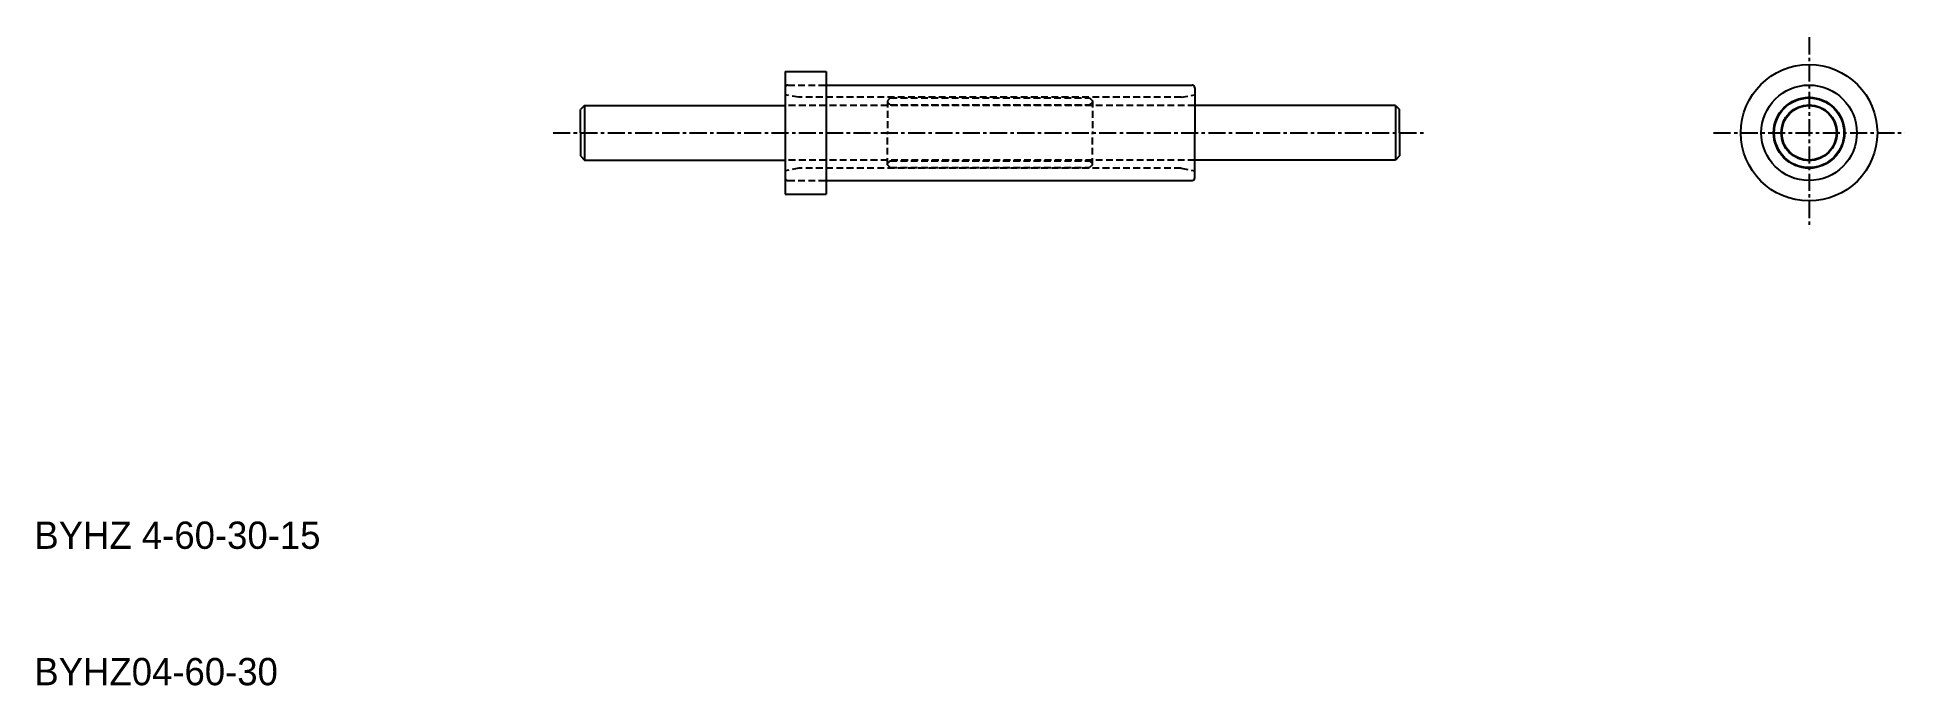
# Model space of a CAD drawing. Extents: x -2 to 134, y 81 to 129.
import ezdxf

# ---------------------------------------------------------------- set-up
doc = ezdxf.new("R2010")
doc.units = 0
doc.linetypes.add('CENTER', pattern=[2, 1.25, -0.25, 0.25, -0.25])
doc.linetypes.add('DASHED', pattern=[0.75, 0.5, -0.25])
doc.layers.get('0').update_dxf_attribs({"linetype": 'CONTINUOUS'})
doc.layers.add('CENTER', color=1, linetype='CENTER')

msp = doc.modelspace()

# ---------------------------------------------------------------- linework, layer by layer
at = {"color": 7, "linetype": 'CONTINUOUS'}
for p, q in [((52.46, 126.27), (55.46, 126.27)), ((52.46, 126.27), (52.46, 117.27)), ((55.46, 126.27), (55.46, 117.27)), ((55.46, 125.27), (82.26, 125.27)), ((82.46, 125.07), (82.46, 121.77)), ((37.76, 123.77), (37.46, 123.47)), ((37.46, 121.77), (37.46, 123.47)), ((37.76, 123.77), (37.76, 119.77)), ((37.76, 123.77), (52.46, 123.77)), ((97.16, 123.77), (82.46, 123.77)), ((97.16, 123.77), (97.46, 123.47)), ((97.16, 123.77), (97.16, 119.77)), ((97.46, 121.77), (97.46, 123.47)), ((37.46, 121.77), (37.46, 120.07)), ((82.46, 118.47), (82.46, 121.77)), ((97.46, 121.77), (97.46, 120.07)), ((37.46, 120.07), (37.76, 119.77)), ((37.76, 119.77), (52.46, 119.77)), ((97.16, 119.77), (82.46, 119.77)), ((97.46, 120.07), (97.16, 119.77)), ((55.46, 118.27), (82.26, 118.27)), ((52.46, 117.27), (55.46, 117.27))]:
    msp.add_line(p, q, dxfattribs=at)
at = {"color": 3, "linetype": 'DASHED'}
for p, q in [((53.46, 124.37), (52.46, 124.54)), ((52.66, 125.27), (55.46, 125.27)), ((81.46, 124.37), (82.46, 124.54)), ((82.46, 123.77), (52.46, 123.77)), ((81.46, 124.37), (53.46, 124.37)), ((60.16, 124.32), (59.96, 124.12)), ((59.96, 124.12), (59.96, 121.77)), ((60.16, 123.82), (59.96, 124.02)), ((60.16, 124.32), (74.76, 124.32)), ((60.16, 123.82), (74.76, 123.82)), ((74.76, 124.32), (74.96, 124.12)), ((74.76, 123.82), (74.96, 124.02)), ((74.96, 124.12), (74.96, 121.77)), ((59.96, 119.42), (59.96, 121.77)), ((74.96, 119.42), (74.96, 121.77)), ((82.46, 119.77), (52.46, 119.77)), ((53.46, 119.17), (52.46, 118.99)), ((81.46, 119.17), (53.46, 119.17)), ((60.16, 119.72), (59.96, 119.52)), ((60.16, 119.22), (59.96, 119.42)), ((60.16, 119.72), (74.76, 119.72)), ((60.16, 119.22), (74.76, 119.22)), ((74.76, 119.72), (74.96, 119.52)), ((74.96, 119.42), (74.76, 119.22)), ((81.46, 119.17), (82.46, 118.99)), ((52.66, 118.27), (55.46, 118.27))]:
    msp.add_line(p, q, dxfattribs=at)
at = {"color": 7, "linetype": 'CONTINUOUS'}
for radius in [5, 3.5, 2.6, 2.55, 2.05, 2]:
    msp.add_circle((127.46, 121.77), radius, dxfattribs=at)
at = {"color": 3, "linetype": 'DASHED'}
for centre, start, end in [((52.66, 125.07), 90, 180), ((52.66, 118.47), 180, 270)]:
    msp.add_arc(centre, 0.2, start, end, dxfattribs=at)
at = {"color": 7, "linetype": 'CONTINUOUS'}
for centre, radius, start, end in [((82.26, 125.07), 0.2, 0, 90), ((125.47, 122.92), 0.3, 114.43, 185.57), ((127.46, 124.07), 0.3, 54.43, 125.57), ((127.46, 124.07), 0.3, 238.5681, 301.4319), ((129.45, 122.92), 0.3, 354.43, 65.57), ((125.47, 122.92), 0.3, 298.5681, 1.4319), ((129.45, 122.92), 0.3, 178.5681, 241.4319), ((125.47, 120.62), 0.3, 174.43, 245.57), ((125.47, 120.62), 0.3, 358.5681, 61.4319), ((129.45, 120.62), 0.3, 118.5681, 181.4319), ((129.45, 120.62), 0.3, 294.43, 5.57), ((127.46, 119.47), 0.3, 234.43, 305.57), ((127.46, 119.47), 0.3, 58.5681, 121.4319), ((82.26, 118.47), 0.2, 270, 0)]:
    msp.add_arc(centre, radius, start, end, dxfattribs=at)
at = {"layer": 'CENTER', "color": 1, "linetype": 'CENTER'}
for p, q in [((127.46, 128.77), (127.46, 114.77)), ((35.46, 121.77), (99.46, 121.77)), ((120.46, 121.77), (134.46, 121.77))]:
    msp.add_line(p, q, dxfattribs=at)

# ---------------------------------------------------------------- texts
at = {"color": 7, "linetype": 'CONTINUOUS'}
for s, p in [('BYHZ 4-60-30-15', (-2.54, 91.27)), ('BYHZ04-60-30', (-2.54, 81.27))]:
    msp.add_text(s, height=2, dxfattribs=at).set_placement(p)

doc.saveas('drawing.dxf')
